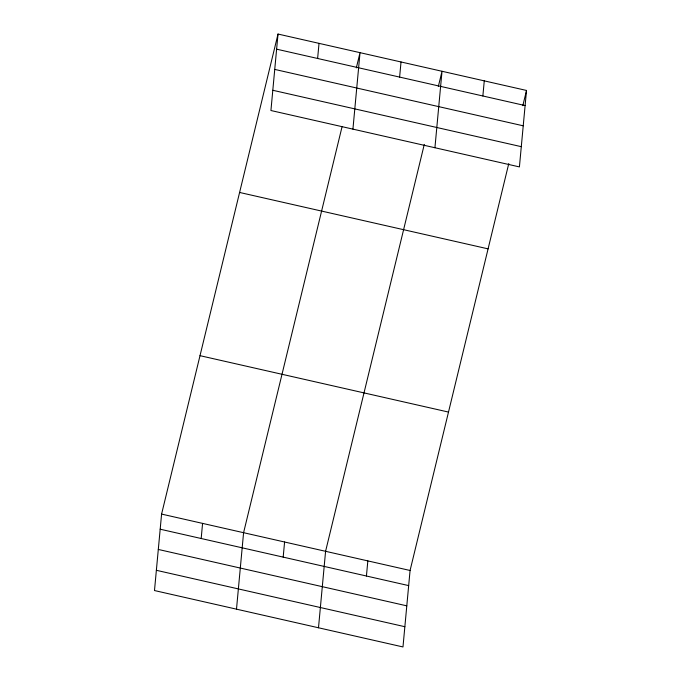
<?xml version="1.0" encoding="UTF-8"?>
<svg xmlns="http://www.w3.org/2000/svg" width="681" height="681" viewBox="0 0 681 681"><rect width="100%" height="100%" fill="white"/><g stroke="black" fill="none" stroke-linecap="round" stroke-linejoin="round"><path stroke-width="1.02" d="M278.018 34.05L270.927 110.518L519.416 166.913L526.515 90.454L278.018 34.05L161.584 514.087L154.485 590.546L402.982 646.95L410.073 570.482L508.775 163.568M201.184 538.509L202.58 523.391M236.494 609.163L243.585 532.695L342.041 126.794M317.618 58.472L319.023 43.354M283.185 557.118L284.59 541.999M352.928 129.126L360.019 52.658L356.325 67.896M318.495 627.771L325.586 551.304L424.289 144.389M399.619 77.089L401.024 61.971M366.429 576.015L367.834 560.897M434.929 147.743L442.02 71.275L438.326 86.504M482.863 95.978L484.268 80.86M522.821 105.683L526.515 90.454M276.614 49.168L525.111 105.572M274.741 69.411L523.229 125.815M272.8 90.275L521.297 146.67M239.593 192.459L488.09 248.863M200.001 355.669L448.498 412.073M161.584 514.087L410.073 570.482M160.18 529.205L408.677 585.6M158.298 549.448L406.795 605.843M156.366 570.303L404.863 626.707"/></g></svg>
